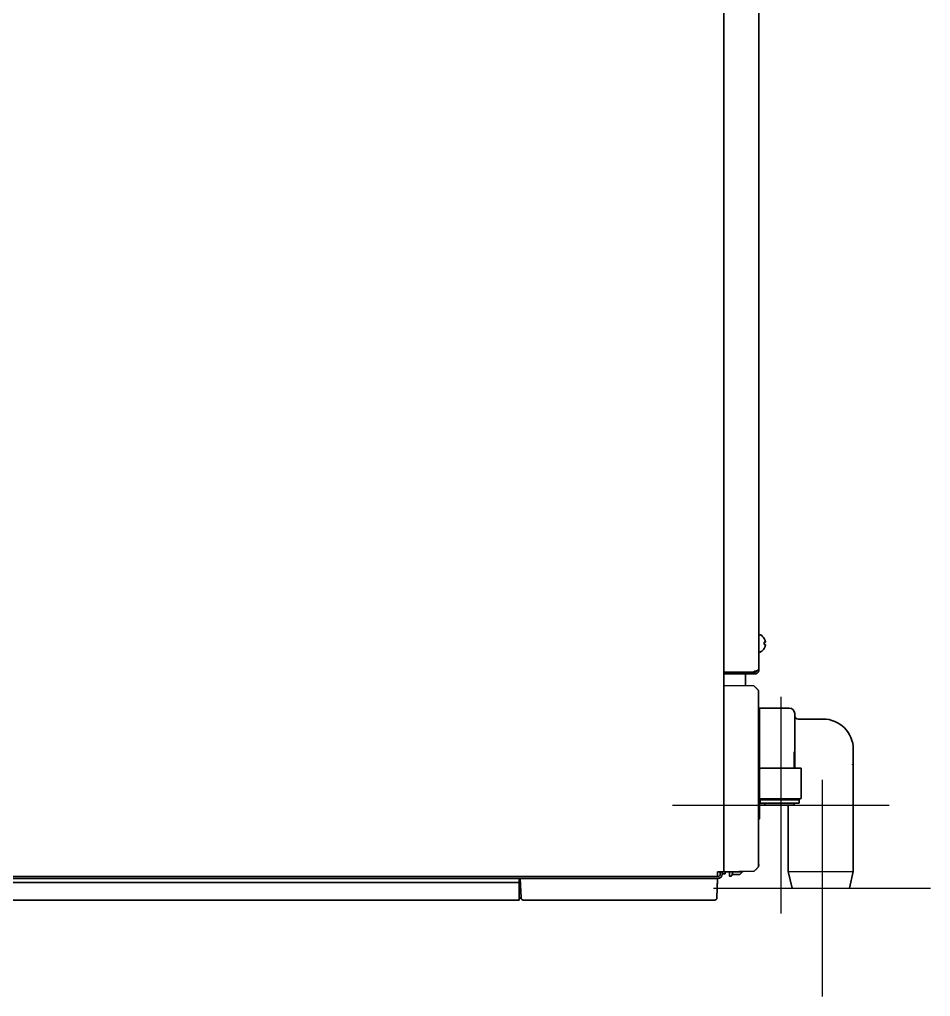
# Model space of a CAD drawing. Header units: inches. Extents: x 90 to 4162, y -443 to 3471.
# Drawn here: x 1579.4 to 1999.4, y 1197.5 to 1648.2 of the extents above; entities that cross this region are included whole.
import ezdxf

# ---------------------------------------------------------------- set-up
doc = ezdxf.new("R2010")
doc.units = ezdxf.units.IN
doc.layers.add('1', color=7, linetype='Continuous', true_color=0xffffff)

msp = doc.modelspace()

# ---------------------------------------------------------------- linework, layer by layer
at = {"color": 4}
for p, q in [((1930.42, 1335.66), (1930.42, 1235.66)), ((1880.42, 1285.66), (1980.42, 1285.66))]:
    msp.add_line(p, q, dxfattribs=at)
at = {"color": 6}
for p, q in [((1949.42, 1297.46), (1949.42, 1197.46)), ((1899.42, 1247.46), (1999.42, 1247.46))]:
    msp.add_line(p, q, dxfattribs=at)
for p, q in [((1933.86, 1255.13), (1963.8, 1255.13)), ((1935.6, 1247.46), (1962.06, 1247.45))]:
    msp.add_line(p, q)
at = {"layer": '1', "color": 7, "linetype": 'Continuous', "lineweight": 35}
for p, q in [((1904.09, 2257.66), (1904.09, 1254.96)), ((1920.31, 2238.88), (1920.29, 1348.41)), ((1920.89, 1364.36), (1920.69, 1364.36)), ((1922.73, 1362.66), (1922.76, 1362.66)), ((1922.76, 1358.06), (1922.73, 1358.06)), ((1920.69, 1356.36), (1920.89, 1356.36)), ((1920.28, 1348.38), (1920.29, 1348.41)), ((1920.29, 1348.41), (1920.29, 1348.16)), ((1904.09, 1347.16), (1906.09, 1347.16)), ((1905.89, 1347.16), (1904.09, 1347.16)), ((1906.09, 1346.36), (1904.09, 1346.36)), ((1917.76, 1347.16), (1905.89, 1347.16)), ((1917.76, 1347.16), (1906.09, 1347.16)), ((1917.76, 1346.36), (1906.09, 1346.36)), ((1914.09, 1347.16), (1914.09, 1347.16)), ((1914.09, 1340.78), (1914.09, 1346.36)), ((1917.49, 1347.16), (1917.49, 1347.16)), ((1917.76, 1347.16), (1918.49, 1347.5)), ((1918.49, 1347.16), (1917.76, 1347.16)), ((1917.76, 1347.16), (1917.76, 1346.36)), ((1918.49, 1346.36), (1917.76, 1346.36)), ((1904.09, 1340.96), (1917.98, 1340.71)), ((1920.09, 1338.44), (1920.09, 1257.34)), ((1934.34, 1330.46), (1920.52, 1330.46)), ((1920.59, 1330.21), (1920.59, 1329.71)), ((1920.59, 1329.71), (1920.59, 1324.21)), ((1936.84, 1302.91), (1936.84, 1327.96)), ((1949.84, 1325.46), (1938.34, 1325.46)), ((1920.59, 1324.21), (1920.59, 1321.71)), ((1920.59, 1321.71), (1920.59, 1312.21)), ((1920.34, 1312.21), (1920.59, 1312.21)), ((1920.59, 1312.21), (1920.59, 1309.71)), ((1920.34, 1309.71), (1920.59, 1309.71)), ((1920.59, 1309.71), (1920.59, 1300.21)), ((1936.64, 1310.26), (1936.64, 1303.31)), ((1963.84, 1311.46), (1963.84, 1305.56)), ((1921.19, 1302.81), (1920.59, 1302.21)), ((1921.19, 1302.81), (1939.84, 1302.81)), ((1939.84, 1289.16), (1939.84, 1302.81)), ((1963.81, 1255.16), (1963.84, 1305.55)), ((1920.59, 1300.59), (1920.59, 1288.71)), ((1920.59, 1288.71), (1920.34, 1288.71)), ((1939.34, 1288.66), (1920.59, 1288.66)), ((1920.59, 1288.66), (1920.59, 1286.21)), ((1920.59, 1288.66), (1920.59, 1288.66)), ((1920.59, 1286.46), (1923.04, 1286.46)), ((1920.59, 1286.21), (1920.59, 1280.21)), ((1929.84, 1288.16), (1920.84, 1288.16)), ((1920.84, 1288.16), (1920.84, 1286.66)), ((1920.84, 1286.66), (1938.84, 1286.66)), ((1921.34, 1288.66), (1921.34, 1288.16)), ((1923.04, 1286.66), (1923.04, 1285.66)), ((1936.64, 1285.66), (1923.04, 1285.66)), ((1938.84, 1288.16), (1929.84, 1288.16)), ((1933.84, 1285.66), (1933.86, 1255.13)), ((1936.64, 1285.66), (1936.64, 1286.66)), ((1938.34, 1288.16), (1938.34, 1288.66)), ((1938.84, 1286.66), (1938.84, 1288.16)), ((1920.59, 1280.21), (1920.59, 1279.71)), ((1901.19, 1254.96), (1901.19, 1254.56)), ((1901.19, 1254.96), (1902.29, 1254.96)), ((1901.19, 1254.56), (1901.19, 1252.76)), ((1904.09, 1254.96), (1902.29, 1254.96)), ((1902.49, 1253.76), (1902.49, 1254.96)), ((1903.29, 1253.76), (1903.29, 1254.96)), ((1903.29, 1253.96), (1904.69, 1253.96)), ((1917.98, 1255.2), (1904.09, 1254.96)), ((1904.09, 1254.96), (1905.09, 1254.96)), ((1904.69, 1253.96), (1904.69, 1254.96)), ((1912.09, 1254.96), (1905.09, 1254.96)), ((1906.69, 1253.11), (1906.69, 1254.96)), ((1908.01, 1253.76), (1911.56, 1253.76)), ((1911.56, 1253.76), (1912.31, 1254.51)), ((1911.56, 1253.76), (1911.62, 1253.83)), ((1912.39, 1254.98), (1912.39, 1254.69)), ((1933.86, 1255.13), (1935.61, 1247.43)), ((1962.06, 1247.45), (1963.81, 1255.16)), ((1901.19, 1252.76), (1260.43, 1252.76)), ((1901.49, 1251.96), (1265.09, 1251.96)), ((1809.79, 1250.06), (1352.59, 1250.06)), ((1809.79, 1251.96), (1809.79, 1250.06)), ((1809.79, 1250.06), (1809.79, 1250.06)), ((1809.79, 1250.05), (1809.79, 1250.06)), ((1809.79, 1250.05), (1809.79, 1249.86)), ((1809.79, 1242.11), (1809.79, 1249.86)), ((1810.6, 1242.92), (1810.29, 1251.96)), ((1811.28, 1251.96), (1897.29, 1251.96)), ((1901.29, 1251.96), (1900.97, 1242.92)), ((1901.49, 1252.76), (1901.18, 1252.76)), ((1901.19, 1249.2), (1901.23, 1249.87)), ((1906.79, 1253.01), (1907.52, 1253.01)), ((1352.59, 1241.9), (1809.79, 1241.9)), ((1809.79, 1242.11), (1809.79, 1241.9)), ((1897.29, 1241.96), (1811.6, 1241.96)), ((1899.97, 1241.96), (1897.29, 1241.96))]:
    msp.add_line(p, q, dxfattribs=at)
for centre, radius, start, end in [((1920.69, 1363.96), 0.4, 90, 180), ((1920.89, 1363.96), 0.4, 59.6988, 90), ((1918.67, 1360.16), 4.8, 31.3727, 59.6988), ((1920.69, 1356.76), 0.4, 180, 270), ((1918.67, 1360.56), 4.8, 300.3012, 328.6273), ((1920.89, 1356.76), 0.4, 270, 300.3012), ((1920.09, 1330.21), 0.5, 0, 59.9991), ((1934.34, 1327.96), 2.5, 0, 90), ((1938.34, 1326.96), 1.5, 180, 270), ((1949.84, 1311.46), 14, 0, 90), ((1920.09, 1324.21), 0.5, 300.0009, 0), ((1920.09, 1321.71), 0.5, 0, 59.9991), ((1920.09, 1312.21), 0.5, 300.0009, 0), ((1920.09, 1309.71), 0.5, 0, 59.9991), ((1937.14, 1303.31), 0.5, 180, 270), ((1939.34, 1289.16), 0.5, 270, 0), ((1920.09, 1288.71), 0.5, 300.0009, 0), ((1920.09, 1286.21), 0.5, 0, 59.9991), ((1920.09, 1279.71), 0.5, 300.0009, 0), ((1901.49, 1253.76), 1, 270, 0), ((1901.49, 1253.76), 1.8, 270, 0), ((1906.79, 1253.11), 0.1, 180, 270), ((1907.52, 1253.26), 0.25, 270, 336.1079), ((1893.53, 1259.46), 15.56, 336.1079, 338.5501), ((1912.09, 1256.96), 2, 270, 292.5605), ((1912.14, 1254.69), 0.25, 315, 0), ((1809.77, 1242.16), 1, 23.5782, 90), ((1811.6, 1242.96), 1, 182, 270), ((1899.97, 1242.96), 1, 270, 358)]:
    msp.add_arc(centre, radius, start, end, dxfattribs=at)
msp.add_ellipse((1893.53, 1255.13), major_axis=(14.73, 0), ratio=0.5, start_param=6.105911, end_param=6.260123, dxfattribs=at)
for points, degree in [([(1923.28, 1361.36), (1923.27, 1361.41), (1923.24, 1361.52), (1923.19, 1361.68), (1923.13, 1361.84), (1923.07, 1361.99), (1923, 1362.15), (1922.93, 1362.3), (1922.84, 1362.47), (1922.77, 1362.59), (1922.73, 1362.66)], 3), ([(1923.28, 1360.86), (1923.28, 1360.88), (1923.29, 1360.93), (1923.3, 1361.01), (1923.3, 1361.08), (1923.3, 1361.15), (1923.29, 1361.22), (1923.29, 1361.29), (1923.28, 1361.33), (1923.28, 1361.36)], 3), ([(1922.73, 1359.86), (1922.75, 1360.02), (1922.77, 1360.36), (1922.75, 1360.69), (1922.73, 1360.86)], 3), ([(1923.28, 1359.86), (1923.27, 1359.86), (1923.24, 1359.86), (1923.19, 1359.86), (1923.13, 1359.86), (1923.07, 1359.86), (1923, 1359.86), (1922.93, 1359.86), (1922.84, 1359.86), (1922.77, 1359.86), (1922.73, 1359.86)], 3), ([(1923.28, 1359.36), (1923.28, 1359.38), (1923.29, 1359.43), (1923.29, 1359.5), (1923.3, 1359.57), (1923.3, 1359.64), (1923.29, 1359.71), (1923.29, 1359.79), (1923.28, 1359.83), (1923.28, 1359.86)], 3), ([(1920.28, 1348.01), (1920.28, 1348.05), (1920.29, 1348.11), (1920.29, 1348.16)], 3), ([(1918.49, 1347.16), (1918.49, 1346.36)], 1), ([(1920.01, 1338.75), (1918.16, 1340.64)], 1), ([(1918.16, 1255.27), (1920.01, 1257.16)], 1)]:
    msp.add_open_spline(points, degree=degree, dxfattribs=at)
for points, knots in [([(1922.73, 1360.86), (1922.85, 1360.86), (1922.96, 1360.86), (1923.1, 1360.86), (1923.14, 1360.86), (1923.22, 1360.86), (1923.25, 1360.86), (1923.28, 1360.86)], [0, 0, 0, 0, 0.5, 0.5, 0.75, 0.75, 1, 1, 1, 1]), ([(1922.73, 1358.06), (1922.85, 1358.26), (1922.96, 1358.47), (1923.1, 1358.79), (1923.14, 1358.9), (1923.22, 1359.13), (1923.25, 1359.24), (1923.28, 1359.36)], [0, 0, 0, 0, 0.5, 0.5, 0.75, 0.75, 1, 1, 1, 1]), ([(1918.49, 1347.5), (1918.6, 1347.53), (1918.71, 1347.57), (1918.93, 1347.65), (1919.04, 1347.68), (1919.24, 1347.76), (1919.34, 1347.79), (1919.53, 1347.87), (1919.62, 1347.9), (1919.79, 1347.98), (1919.86, 1348.01), (1920, 1348.09), (1920.05, 1348.12), (1920.15, 1348.2), (1920.19, 1348.24), (1920.25, 1348.31), (1920.27, 1348.35), (1920.28, 1348.38)], [0, 0, 0, 0, 0.125, 0.125, 0.25, 0.25, 0.375, 0.375, 0.5, 0.5, 0.625, 0.625, 0.75, 0.75, 0.875, 0.875, 1, 1, 1, 1]), ([(1918.49, 1346.36), (1918.71, 1346.36), (1918.93, 1346.4), (1919.35, 1346.56), (1919.54, 1346.68), (1919.87, 1346.98), (1920, 1347.17), (1920.2, 1347.57), (1920.26, 1347.79), (1920.28, 1348.01)], [0, 0, 0, 0, 0.25, 0.25, 0.5, 0.5, 0.75, 0.75, 1, 1, 1, 1]), ([(1918.49, 1347.16), (1918.55, 1347.16), (1918.61, 1347.16), (1918.73, 1347.19), (1918.79, 1347.2), (1918.91, 1347.25), (1918.96, 1347.28), (1919.07, 1347.34), (1919.12, 1347.38), (1919.21, 1347.46), (1919.25, 1347.51), (1919.32, 1347.61), (1919.36, 1347.66), (1919.4, 1347.75), (1919.42, 1347.79), (1919.43, 1347.82)], [0, 0, 0, 0, 0.151283, 0.151283, 0.302566, 0.302566, 0.453849, 0.453849, 0.605132, 0.605132, 0.756415, 0.756415, 0.907698, 0.907698, 1, 1, 1, 1]), ([(1917.98, 1340.71), (1918.02, 1340.71), (1918.05, 1340.71), (1918.11, 1340.68), (1918.13, 1340.66), (1918.16, 1340.64)], [0, 0, 0, 0, 0.5, 0.5, 1, 1, 1, 1]), ([(1920.01, 1338.75), (1920.04, 1338.73), (1920.05, 1338.7), (1920.08, 1338.64), (1920.09, 1338.61), (1920.09, 1338.58)], [0, 0, 0, 0, 0.5, 0.5, 1, 1, 1, 1]), ([(1920.09, 1338.58), (1920.09, 1338.58), (1920.09, 1338.57), (1920.09, 1338.57), (1920.09, 1338.57), (1920.09, 1338.56), (1920.09, 1338.56), (1920.09, 1338.55), (1920.09, 1338.55), (1920.09, 1338.54), (1920.09, 1338.54), (1920.09, 1338.53), (1920.09, 1338.53), (1920.09, 1338.52), (1920.09, 1338.52), (1920.09, 1338.51), (1920.09, 1338.5), (1920.09, 1338.49), (1920.09, 1338.48), (1920.09, 1338.48), (1920.09, 1338.47), (1920.09, 1338.46), (1920.09, 1338.46), (1920.09, 1338.45), (1920.09, 1338.45), (1920.09, 1338.44)], [0, 0, 0, 0, 0.125, 0.125, 0.25, 0.25, 0.3125, 0.3125, 0.375, 0.375, 0.5, 0.5, 0.5625, 0.5625, 0.625, 0.625, 0.75, 0.75, 0.8125, 0.8125, 0.875, 0.875, 0.9375, 0.9375, 1, 1, 1, 1]), ([(1963.84, 1305.56), (1963.84, 1305.55), (1963.84, 1305.52), (1963.84, 1305.49), (1963.83, 1305.45), (1963.83, 1305.42), (1963.83, 1305.39), (1963.83, 1305.36), (1963.83, 1305.34), (1963.83, 1305.31), (1963.83, 1305.28), (1963.82, 1305.24), (1963.82, 1305.21), (1963.82, 1305.17), (1963.81, 1305.14), (1963.81, 1305.1), (1963.8, 1305.06), (1963.8, 1305.02), (1963.79, 1304.98), (1963.78, 1304.93), (1963.76, 1304.87), (1963.74, 1304.79), (1963.7, 1304.69), (1963.65, 1304.6), (1963.59, 1304.51), (1963.52, 1304.43), (1963.47, 1304.39), (1963.44, 1304.37)], [0, 0, 0, 0, 0.019284, 0.038204, 0.056739, 0.074891, 0.092662, 0.110052, 0.126404, 0.144278, 0.163673, 0.184587, 0.207016, 0.23096, 0.256417, 0.283384, 0.31186, 0.341843, 0.373333, 0.406326, 0.440824, 0.530844, 0.623336, 0.718316, 0.815797, 0.915793, 1, 1, 1, 1]), ([(1920.04, 1257.66), (1920.06, 1257.68), (1920.07, 1257.7), (1920.1, 1257.73), (1920.12, 1257.75), (1920.14, 1257.78), (1920.15, 1257.79), (1920.17, 1257.83), (1920.18, 1257.84), (1920.21, 1257.89), (1920.23, 1257.92), (1920.25, 1257.96), (1920.26, 1257.98), (1920.27, 1258.01), (1920.27, 1258.02), (1920.28, 1258.05), (1920.29, 1258.07), (1920.3, 1258.09), (1920.3, 1258.11), (1920.31, 1258.15), (1920.32, 1258.18), (1920.33, 1258.26), (1920.34, 1258.32), (1920.34, 1258.37)], [0, 0, 0, 0, 0.069132, 0.069132, 0.138263, 0.138263, 0.207395, 0.207395, 0.276527, 0.276527, 0.399447, 0.399447, 0.460908, 0.460908, 0.522368, 0.522368, 0.582598, 0.582598, 0.642828, 0.642828, 0.763289, 0.763289, 1, 1, 1, 1]), ([(1917.98, 1255.2), (1918.02, 1255.2), (1918.05, 1255.21), (1918.11, 1255.23), (1918.13, 1255.25), (1918.16, 1255.27)], [0, 0, 0, 0, 0.5, 0.5, 1, 1, 1, 1]), ([(1920.01, 1257.16), (1920.02, 1257.16), (1920.02, 1257.17), (1920.03, 1257.17), (1920.03, 1257.18), (1920.04, 1257.19), (1920.04, 1257.19), (1920.05, 1257.2), (1920.05, 1257.21), (1920.06, 1257.22), (1920.06, 1257.23), (1920.06, 1257.23), (1920.07, 1257.24), (1920.07, 1257.25), (1920.07, 1257.25), (1920.07, 1257.26), (1920.07, 1257.27), (1920.08, 1257.27), (1920.08, 1257.28), (1920.08, 1257.29), (1920.08, 1257.31), (1920.09, 1257.32), (1920.09, 1257.33), (1920.09, 1257.34)], [0, 0, 0, 0, 0.041851, 0.084435, 0.127751, 0.171798, 0.216573, 0.262076, 0.308304, 0.355256, 0.40293, 0.451325, 0.500439, 0.512642, 0.53749, 0.575106, 0.625405, 0.668396, 0.710031, 0.750307, 0.839134, 0.922368, 1, 1, 1, 1])]:
    msp.add_open_spline(points, degree=3, knots=knots, dxfattribs=at)

doc.saveas('drawing.dxf')
